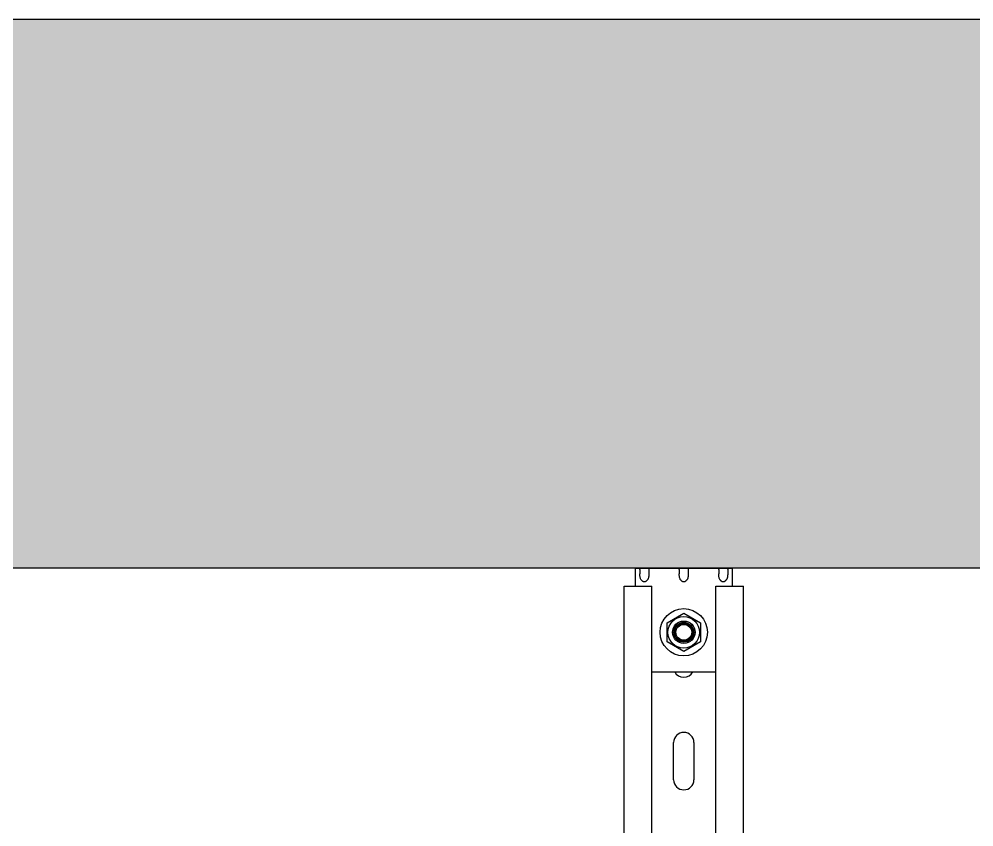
# Model space of a CAD drawing. Header units: millimetres. Extents: x 21899 to 38731, y -5425 to 3612.
# Drawn here: x 33722.3 to 34146.1, y -2602.4 to -2243.6 of the extents above; entities that cross this region are included whole.
import ezdxf

# ---------------------------------------------------------------- set-up
doc = ezdxf.new("R2010")
doc.units = ezdxf.units.MM
doc.layers.add('dwgmodels.com', color=250, linetype='Continuous')

msp = doc.modelspace()

# ---------------------------------------------------------------- hatches: boundary and pattern name
at = {"layer": 'dwgmodels.com', "true_color": 0xc7c8ca}
h = msp.add_hatch(color=9, dxfattribs=at)
h.dxf.hatch_style = 1
h.paths.add_polyline_path([(30976.43, -2243.56), (34577.01, -2243.56), (34577.01, -2487.45), (30976.43, -2487.45)])

# ---------------------------------------------------------------- linework, layer by layer
at = {"color": 3, "linetype": 'Continuous'}
for p, q in [((33995.83, -2487.45), (34038.83, -2487.45)), ((33995.83, -2487.45), (33995.83, -2495.45)), ((34038.83, -2487.45), (34038.83, -2495.45)), ((33997.83, -2488.11), (33997.83, -2489.95)), ((34001.83, -2488.11), (34001.83, -2489.95)), ((34015.33, -2488.11), (34015.33, -2489.95)), ((34019.33, -2488.11), (34019.33, -2489.95)), ((34032.83, -2488.11), (34032.83, -2489.95)), ((34036.83, -2488.11), (34036.83, -2489.95)), ((34003.13, -2533.45), (34031.53, -2533.45))]:
    msp.add_line(p, q, dxfattribs=at)
at = {"color": 7, "linetype": 'Continuous'}
for p, q in [((33990.83, -2495.45), (34003.13, -2495.45)), ((33990.83, -2659.04), (33990.83, -2495.45)), ((34003.13, -2661.24), (34003.13, -2495.45)), ((34031.53, -2495.45), (34043.83, -2495.45)), ((34031.53, -2659.2), (34031.53, -2495.45)), ((34043.83, -2660.04), (34043.83, -2495.45)), ((34009.97, -2511.7), (34017.33, -2507.45)), ((34017.33, -2507.45), (34024.69, -2511.7)), ((34009.97, -2520.2), (34009.97, -2511.7)), ((34015.53, -2511.95), (34019.13, -2511.95)), ((34024.69, -2511.7), (34024.69, -2520.2)), ((34013.33, -2517.75), (34013.33, -2514.14)), ((34021.33, -2514.14), (34021.33, -2517.75)), ((34017.33, -2524.45), (34009.97, -2520.2)), ((34019.13, -2519.95), (34015.53, -2519.95)), ((34024.69, -2520.2), (34017.33, -2524.45)), ((34012.83, -2581.45), (34012.83, -2564.95)), ((34021.83, -2564.95), (34021.83, -2581.45))]:
    msp.add_line(p, q, dxfattribs=at)
for radius in [10.5, 7, 5, 4.4, 4, 3.51]:
    msp.add_circle((34017.33, -2515.95), radius, dxfattribs=at)
for centre, start, end in [((34017.33, -2531.45), 206.6609, 333.3391), ((34017.33, -2564.95), 0, 180), ((34017.33, -2581.45), 180, 0)]:
    msp.add_arc(centre, 4.5, start, end, dxfattribs=at)
at = {"color": 3, "linetype": 'Continuous'}
for points, start_tangent, end_tangent in [([(33997.83, -2488.11), (33997.83, -2487.96), (33997.86, -2487.7), (33997.95, -2487.54), (33998.15, -2487.46), (33998.3, -2487.45)], (0, 0.097008), (0.097008, 0)), ([(34001.36, -2487.45), (34001.59, -2487.47), (34001.74, -2487.57), (34001.81, -2487.78), (34001.83, -2488.11)], (0.097026, 0), (0, -0.097026)), ([(34015.33, -2488.11), (34015.33, -2487.96), (34015.36, -2487.7), (34015.45, -2487.54), (34015.65, -2487.46), (34015.8, -2487.45)], (0, 0.097008), (0.097008, 0)), ([(34018.86, -2487.45), (34019.09, -2487.47), (34019.24, -2487.57), (34019.31, -2487.78), (34019.33, -2488.11)], (0.097026, 0), (0, -0.097026)), ([(34032.83, -2488.11), (34032.83, -2487.96), (34032.86, -2487.7), (34032.95, -2487.54), (34033.15, -2487.46), (34033.3, -2487.45)], (0, 0.097008), (0.097008, 0)), ([(34036.36, -2487.45), (34036.59, -2487.47), (34036.74, -2487.57), (34036.81, -2487.78), (34036.83, -2488.11)], (0.097026, 0), (0, -0.097026)), ([(33998.3, -2492.45), (33998.07, -2491.94), (33997.92, -2491.33), (33997.85, -2490.66), (33997.83, -2489.95)], (-0.132058, 0.220419), (0, 0.256951)), ([(34001.83, -2489.95), (34001.83, -2490.25), (34001.82, -2490.55), (34001.8, -2490.86), (34001.76, -2491.18), (34001.71, -2491.51), (34001.63, -2491.83), (34001.51, -2492.15), (34001.36, -2492.45)], (0, -0.257099), (-0.132134, -0.220546)), ([(34015.8, -2492.45), (34015.57, -2491.94), (34015.42, -2491.33), (34015.35, -2490.66), (34015.33, -2489.95)], (-0.132058, 0.220419), (0, 0.256951)), ([(34019.33, -2489.95), (34019.33, -2490.25), (34019.32, -2490.55), (34019.3, -2490.86), (34019.26, -2491.18), (34019.21, -2491.51), (34019.13, -2491.83), (34019.01, -2492.15), (34018.86, -2492.45)], (0, -0.257099), (-0.132134, -0.220546)), ([(34033.3, -2492.45), (34033.07, -2491.94), (34032.92, -2491.33), (34032.85, -2490.66), (34032.83, -2489.95)], (-0.132058, 0.220419), (0, 0.256951)), ([(34036.83, -2489.95), (34036.83, -2490.25), (34036.82, -2490.55), (34036.8, -2490.86), (34036.76, -2491.18), (34036.71, -2491.51), (34036.63, -2491.83), (34036.51, -2492.15), (34036.36, -2492.45)], (0, -0.257099), (-0.132134, -0.220546)), ([(33998.3, -2492.45), (33998.49, -2492.72), (33998.7, -2492.95), (33998.93, -2493.14), (33999.17, -2493.29), (33999.43, -2493.39), (33999.7, -2493.44), (33999.98, -2493.44), (34000.25, -2493.38), (34000.51, -2493.28), (34000.75, -2493.13), (34000.97, -2492.95), (34001.17, -2492.72), (34001.36, -2492.45)], (0.195994, -0.327135), (0.195994, 0.327135)), ([(34015.8, -2492.45), (34015.99, -2492.72), (34016.2, -2492.95), (34016.43, -2493.14), (34016.67, -2493.29), (34016.93, -2493.39), (34017.2, -2493.44), (34017.48, -2493.44), (34017.75, -2493.38), (34018.01, -2493.28), (34018.25, -2493.13), (34018.47, -2492.95), (34018.67, -2492.72), (34018.86, -2492.45)], (0.195994, -0.327135), (0.195994, 0.327135)), ([(34033.3, -2492.45), (34033.49, -2492.72), (34033.7, -2492.95), (34033.93, -2493.14), (34034.17, -2493.29), (34034.43, -2493.39), (34034.7, -2493.44), (34034.98, -2493.44), (34035.25, -2493.38), (34035.51, -2493.28), (34035.75, -2493.13), (34035.97, -2492.95), (34036.17, -2492.72), (34036.36, -2492.45)], (0.195994, -0.327135), (0.195994, 0.327135))]:
    msp.add_spline(points, degree=3, dxfattribs=dict(at, start_tangent=start_tangent, end_tangent=end_tangent))
at = {"layer": 'dwgmodels.com', "color": 5}
msp.add_lwpolyline([(30976.43, -2243.56), (34577.01, -2243.56), (34577.01, -2487.45), (30976.43, -2487.45)], close=True, dxfattribs=at)

doc.saveas('drawing.dxf')
